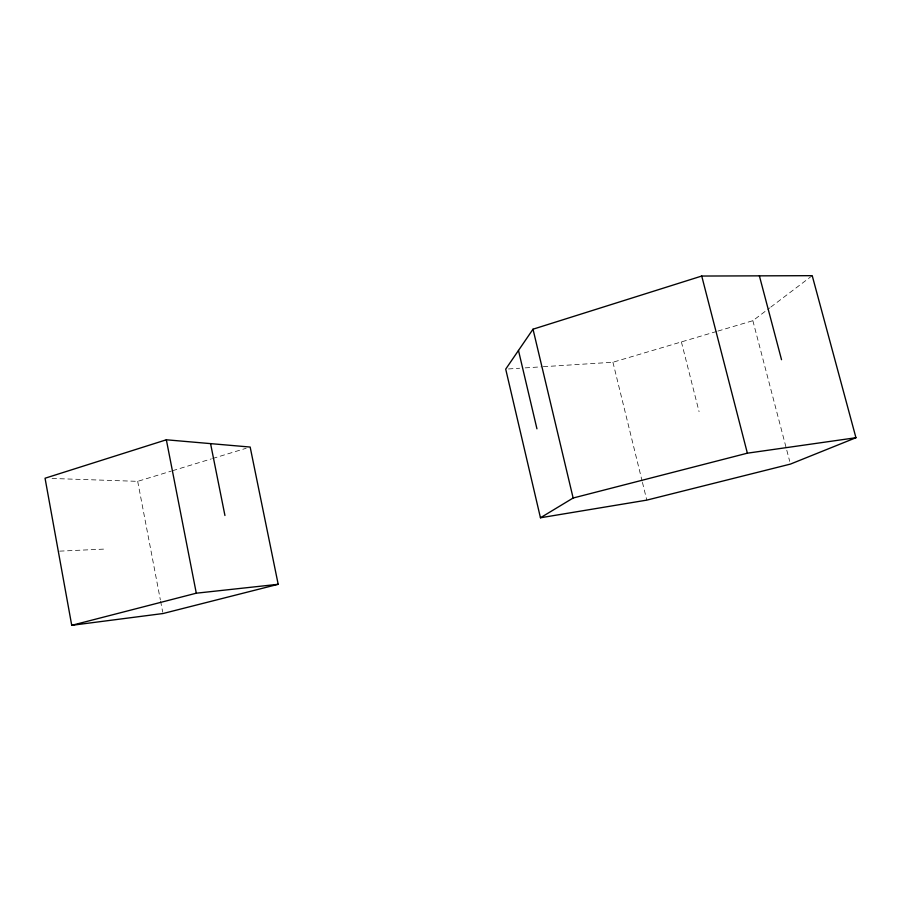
<?xml version="1.0" encoding="UTF-8"?>
<svg xmlns="http://www.w3.org/2000/svg" width="901" height="901" viewBox="0 0 901 901"><rect width="100%" height="100%" fill="white"/><g stroke="black" fill="none" stroke-linecap="round" stroke-linejoin="round"><path stroke-width="0.68" stroke-dasharray="4.5 3.38" d="M717.883 331.084L752.864 320.7L769.668 307.962M770.783 307.106L812.218 275.672M52.067 478.465L137.695 481.348L171.167 471.133M172.508 470.727L211.33 458.891M212.67 458.485L246.153 448.27M543.303 366.707L612.928 362.236L716.532 331.489M508.502 368.948L519.64 368.239M525.204 367.878L541.918 366.797M59.669 551.142L106.712 548.979M752.864 320.7L789.715 461.391M681.393 341.918L699.075 411.678M612.928 362.236L642.098 481.01M642.436 482.373L646.794 500.123M137.695 481.348L160.344 599.762M160.603 601.136L162.709 612.151"/><path stroke-width="1.35" d="M533.009 329.203L505.709 369.128L540.454 517.771L646.794 500.123L790.425 464.094L855.95 437.728L812.218 275.672L701.733 276.044L533.009 329.203L573.137 498.016L540.454 517.771M166.347 439.789L45.05 478.228L71.731 625.328L162.98 613.536L278.184 584.298L250.163 447.054L166.347 439.789L196.294 593.196L278.184 584.298M71.731 625.328L196.294 593.196M573.137 498.016L747.368 453.18L855.95 437.728M759.385 275.852L781.527 359.702M701.733 276.044L747.368 453.18M518.48 350.455L536.94 428.82M210.564 443.619L224.935 515.496"/></g></svg>
